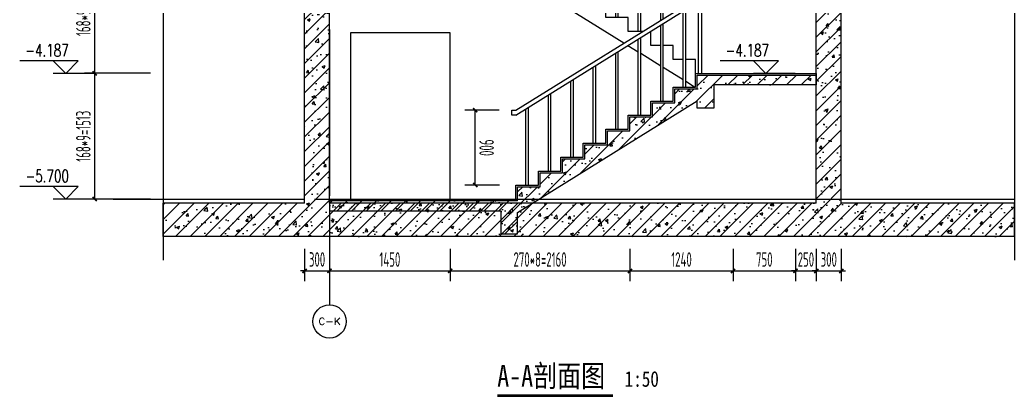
# Model space of a CAD drawing. Extents: x -473190 to 2138458, y -81875 to 2633646.
# Drawn here: x 1325494 to 1337454, y -65586 to -61045 of the extents above; entities that cross this region are included whole.
import ezdxf
from ezdxf.enums import TextEntityAlignment as Align

# ---------------------------------------------------------------- set-up
doc = ezdxf.new("R2010")
doc.units = 0
doc.header["$LTSCALE"] = 1000
doc.linetypes.add('DOTE', pattern=[2.42, 2, -0.2, 0.02, -0.2])
for name, color, linetype in [('AXIS', 3, 'Continuous'), ('AXIS_TEXT', 7, 'Continuous'), ('DIM_SYMB', 3, 'Continuous'), ('DOTE', 1, 'DOTE'), ('PUB_DIM', 3, 'Continuous'), ('PUB_HATCH', 8, 'Continuous'), ('PUB_TEXT', 7, 'Continuous'), ('RF-QT', 30, 'Continuous'), ('S_E_STAIR', 4, 'Continuous'), ('S_STAIR', 2, 'Continuous'), ('S_SURFACE', 6, 'Continuous')]:
    doc.layers.add(name, color=color, linetype=linetype)
doc.styles.add('_TCH_AXIS', font='COMPLEX', dxfattribs={"bigfont": 'GBCBIG'})
doc.styles.add('_TCH_DIM', font='SIMPLEX', dxfattribs={"bigfont": 'GBCBIG'})
doc.styles.add('_TCH_DIM_T3', font='tssdeng.shx', dxfattribs={"width": 0.564706, "bigfont": '@@@tssdchn.shx'})
doc.styles.add('COMPLEX', font='COMPLEX.shx', dxfattribs={"width": 0.65})
doc.styles.add('TYDG_01', font='', dxfattribs={"width": 0.8})
doc.styles.get('TYDG_01').set_extended_font_data('SimSun')
doc.dimstyles.new('_TCH_ARCH&&50', dxfattribs={"dimtxt": 175, "dimasz": 50, "dimexe": 125, "dimexo": 150, "dimgap": 50, "dimtad": 1, "dimdec": 0, "dimzin": 0, "dimdsep": 46, "dimtxsty": '_TCH_DIM_T3', "dimblk": 'ARCHTICK', "dimcen": 0.09, "dimclrt": 7, "dimazin": 2, "dimtfac": 1, "dimtdec": 0, "dimtix": 1, "dimtmove": 2, "dimatfit": 3, "dimfxl": 0, "dimtolj": 1, "dimtzin": 0, "dimarcsym": 0})
pattern_1 = [(45, (0, 0), (-88.388348, 88.388348), []), (50, (0, 0), (358.63009, -31.37607), [37.5, -412.5]), (355, (0, 0), (-69.37567, 376.09607), [30, -330]), (100.4514, (29.9, -2.6), (289.25469, 344.71977), [31.8701, -350.57106]), (46.1842, (0, 100), (533.62052, -82.7595), [56.25, -618.75]), (96.6356, (44.47, 93.1), (467.33135, 487.05894), [47.80514, -525.8565]), (351.1842, (0, 100), (467.33097, 487.0593), [45, -495]), (21, (50, 75), (298.453526, -201.309445), [37.5, -412.5]), (326, (50, 75), (121.65767, 362.57502), [30, -330]), (71.4514, (74.87, 58.22), (420.11131, 161.26525), [31.8701, -350.57106]), (37.5, (0, 0), (6.079928, 166.446927), [0, -326, 0, -335, 0, -331.25]), (7.5, (0, 0), (131.534769, 197.205856), [0, -191, 0, -318.5, 0, -126.25]), (327.5, (-111.5, 0), (266.911218, -11.277436), [0, -125, 0, -390, 0, -517.5]), (317.5, (-161.5, 0), (291.593085, 50.05249), [0, -162.5, 0, -259, 0, -367.5])]
pattern_2 = [(45, (-477544.96, -71625.69), (-88.388348, 88.388348), []), (50, (-477544.96, -71625.7), (358.63009, -31.376067), [37.5, -412.5]), (355, (-477544.96, -71625.7), (-69.37567, 376.09607), [30, -330]), (100.4514, (-477515.08, -71628.3), (289.25469, 344.71977), [31.870095, -350.571056]), (46.1842, (-477544.96, -71525.7), (533.62052, -82.75951), [56.25, -618.75]), (96.6356, (-477500.5, -71532.6), (467.33135, 487.05894), [47.80514, -525.8565]), (351.1842, (-477544.96, -71525.7), (467.33097, 487.0593), [45, -495]), (21, (-477494.96, -71550.7), (298.453526, -201.309445), [37.5, -412.5]), (326, (-477494.96, -71550.7), (121.657666, 362.57502), [30, -330]), (71.4514, (-477470.1, -71567.47), (420.111314, 161.26525), [31.870095, -350.571056]), (37.5, (-477544.96, -71625.69), (6.079928, 166.446927), [0, -326, 0, -335, 0, -331.25]), (7.5, (-477544.96, -71625.69), (131.534769, 197.205856), [0, -191, 0, -318.5, 0, -126.25]), (327.5, (-477656.46, -71625.69), (266.911218, -11.277436), [0, -125, 0, -390, 0, -517.5]), (317.5, (-477706.46, -71625.7), (291.593085, 50.05249), [0, -162.5, 0, -259, 0, -367.5])]

# ---------------------------------------------------------------- blocks, each defined once
blk = doc.blocks.new('5850LT2')
at = {"layer": 'PUB_HATCH'}
h = blk.add_hatch(dxfattribs=at)
h.set_pattern_fill('钢筋混凝土', color=256, scale=50, style=0)
h.set_pattern_definition(pattern_1)
h.paths.add_polyline_path([(1257907, 112285), (1255687, 112285), (1255687, 112165), (1257707, 112165), (1257707, 111885), (1257907, 111885)])
h = blk.add_hatch(dxfattribs=at)
h.set_pattern_fill('钢筋混凝土', color=256, scale=50, style=0)
h.set_pattern_definition(pattern_1)
h.paths.add_polyline_path([(1260107, 110772), (1261537, 110772), (1261537, 110652), (1260307, 110652), (1260307, 110372), (1260107, 110372)])
h = blk.add_hatch(dxfattribs=at)
h.set_pattern_fill('钢筋混凝土', color=256, scale=50, style=0)
h.set_pattern_definition(pattern_1)
h.paths.add_polyline_path([(1257947, 109259), (1257947, 109428), (1258217, 109428), (1258217, 109596), (1258487, 109596), (1258487, 109764), (1258757, 109764), (1258757, 109932), (1259027, 109932), (1259027, 110100), (1259297, 110100), (1259297, 110268), (1259567, 110268), (1259567, 110436), (1259837, 110436), (1259837, 110604), (1260107, 110604), (1260107, 110652), (1260107, 110463), (1257947, 109118)])
h = blk.add_hatch(dxfattribs=at)
h.set_pattern_fill('钢筋混凝土', color=256, scale=50, style=0)
h.set_pattern_definition(pattern_1)
h.paths.add_polyline_path([(1257947, 109259), (1255687, 109259), (1255687, 109139), (1257747, 109139), (1257747, 108859), (1257947, 108859)])
h = blk.add_hatch(dxfattribs=at)
h.set_pattern_fill('钢筋混凝土', color=256, scale=50, style=0)
h.set_pattern_definition(pattern_1)
h.paths.add_polyline_path([(1260107, 107747), (1261537, 107747), (1261537, 107627), (1260307, 107627), (1260307, 107347), (1260107, 107347)])
h = blk.add_hatch(dxfattribs=at)
h.set_pattern_fill('钢筋混凝土', color=256, scale=50, style=0)
h.set_pattern_definition(pattern_1)
h.paths.add_polyline_path([(1257947, 106234), (1257947, 106402), (1258217, 106402), (1258217, 106571), (1258487, 106571), (1258487, 106739), (1258757, 106739), (1258757, 106907), (1259027, 106907), (1259027, 107075), (1259297, 107075), (1259297, 107243), (1259567, 107243), (1259567, 107411), (1259837, 107411), (1259837, 107579), (1260107, 107579), (1260107, 107627), (1260107, 107438), (1257947, 106093)])
h = blk.add_hatch(dxfattribs=at)
h.set_pattern_fill('钢筋混凝土', color=256, scale=50, style=0)
h.set_pattern_definition(pattern_1)
h.paths.add_polyline_path([(1257947, 106234), (1255687, 106234), (1255687, 106114), (1257747, 106114), (1257747, 105834), (1257947, 105834)])
at = {"layer": 'S_E_STAIR'}
for p, q in [((1260087, 111860), (1257902, 113220)), ((1260087, 111800), (1257902, 113160)), ((1258047, 112137), (1258047, 113070)), ((1258077, 112137), (1258077, 113051)), ((1258317, 111968), (1258317, 112902)), ((1258347, 111968), (1258347, 112883)), ((1258587, 111800), (1258587, 112734)), ((1258617, 111800), (1258617, 112715)), ((1258857, 111632), (1258857, 112566)), ((1258887, 111632), (1258887, 112547)), ((1259127, 111464), (1259127, 112398)), ((1259157, 111464), (1259157, 112379)), ((1259397, 111296), (1259397, 112230)), ((1259427, 111296), (1259427, 112211)), ((1257927, 112137), (1257927, 112165)), ((1258197, 112137), (1257927, 112137)), ((1258197, 111968), (1258197, 112137)), ((1259225, 111155), (1257927, 111963)), ((1258467, 111968), (1258197, 111968)), ((1258467, 111800), (1258467, 111968)), ((1259667, 111431), (1259667, 112062)), ((1259697, 111449), (1259697, 112043)), ((1259937, 111599), (1259937, 111893)), ((1259967, 111617), (1259967, 111875)), ((1260087, 111860), (1260117, 111841)), ((1260157, 111841), (1260117, 111841)), ((1260117, 111841), (1260117, 111711)), ((1260157, 111711), (1260157, 111841)), ((1258737, 111800), (1258467, 111800)), ((1258737, 111632), (1258737, 111800)), ((1260087, 111800), (1260117, 111781)), ((1260087, 111692), (1260117, 111711)), ((1260117, 111711), (1260157, 111711)), ((1260117, 111711), (1260157, 111711)), ((1260157, 111711), (1260157, 111651)), ((1257927, 110348), (1260087, 111692)), ((1257927, 110288), (1260087, 111632)), ((1259007, 111632), (1258737, 111632)), ((1259007, 111464), (1259007, 111632)), ((1260087, 111632), (1260117, 111651)), ((1260157, 111651), (1260117, 111651)), ((1260117, 111651), (1260117, 110792)), ((1260157, 111651), (1260157, 110792)), ((1259937, 110624), (1259937, 111539)), ((1259967, 110624), (1259967, 111557)), ((1259277, 111464), (1259007, 111464)), ((1259277, 111296), (1259277, 111464)), ((1259667, 110456), (1259667, 111371)), ((1259697, 110456), (1259697, 111389)), ((1259451, 111296), (1259277, 111296)), ((1259547, 111128), (1259547, 111296)), ((1259397, 111048), (1259273, 111125)), ((1259397, 110288), (1259397, 111203)), ((1259427, 110288), (1259427, 111221)), ((1259667, 111128), (1259547, 111128)), ((1259817, 111128), (1259697, 111128)), ((1259817, 110960), (1259817, 111128)), ((1259127, 110120), (1259127, 111034)), ((1259157, 110120), (1259157, 111053)), ((1259667, 110880), (1259427, 111029)), ((1258887, 109952), (1258887, 110885)), ((1259937, 110960), (1259817, 110960)), ((1260087, 110960), (1259967, 110960)), ((1260087, 110792), (1260087, 110960)), ((1258857, 109952), (1258857, 110866)), ((1259937, 110712), (1259697, 110861)), ((1258587, 109784), (1258587, 110698)), ((1258617, 109784), (1258617, 110717)), ((1260087, 110618), (1259967, 110693)), ((1258317, 109616), (1258317, 110530)), ((1258347, 109616), (1258347, 110549)), ((1257857, 110269), (1257857, 110329)), ((1257857, 110329), (1257897, 110329)), ((1257927, 110348), (1257897, 110329)), ((1257927, 110288), (1257897, 110269)), ((1258047, 109448), (1258047, 110362)), ((1258077, 109448), (1258077, 110381)), ((1257897, 110269), (1257857, 110269)), ((1257857, 110138), (1257857, 110269)), ((1257857, 110269), (1257897, 110269)), ((1257897, 110269), (1257897, 110138)), ((1257927, 110179), (1257897, 110198)), ((1258047, 110105), (1257927, 110179)), ((1257897, 110138), (1257857, 110138)), ((1257857, 110138), (1257857, 109279)), ((1257927, 110119), (1257897, 110138)), ((1257897, 110138), (1257897, 109279)), ((1258047, 110045), (1257927, 110119)), ((1258317, 109937), (1258077, 110086)), ((1258317, 109877), (1258077, 110026)), ((1258563, 109784), (1258347, 109918)), ((1258467, 109783), (1258347, 109858)), ((1260087, 108775), (1258742, 109613)), ((1260087, 108835), (1258790, 109643)), ((1258587, 108775), (1258587, 109517)), ((1258617, 108775), (1258617, 109535)), ((1258857, 108607), (1258857, 109541)), ((1258887, 108607), (1258887, 109522)), ((1258317, 108943), (1258317, 109348)), ((1258347, 108943), (1258347, 109367)), ((1259127, 108439), (1259127, 109373)), ((1259157, 108439), (1259157, 109354)), ((1258077, 109111), (1258077, 109199)), ((1259397, 108271), (1259397, 109205)), ((1258197, 109111), (1257947, 109111)), ((1258047, 109111), (1258047, 109180)), ((1258197, 108943), (1258197, 109111)), ((1259427, 108271), (1259427, 109186)), ((1259667, 108406), (1259667, 109036)), ((1259697, 108424), (1259697, 109018)), ((1259225, 108130), (1257933, 108934)), ((1258467, 108943), (1258197, 108943)), ((1258467, 108775), (1258467, 108943)), ((1259937, 108574), (1259937, 108868)), ((1259967, 108592), (1259967, 108850)), ((1258737, 108775), (1258467, 108775)), ((1258737, 108607), (1258737, 108775)), ((1260087, 108835), (1260117, 108816)), ((1260087, 108775), (1260117, 108756)), ((1260157, 108816), (1260117, 108816)), ((1260117, 108816), (1260117, 108686)), ((1260157, 108686), (1260157, 108816)), ((1257927, 107322), (1260087, 108667)), ((1257927, 107262), (1260087, 108607)), ((1259007, 108607), (1258737, 108607)), ((1259007, 108439), (1259007, 108607)), ((1260087, 108667), (1260117, 108686)), ((1260087, 108607), (1260117, 108626)), ((1260117, 108686), (1260157, 108686)), ((1260117, 108686), (1260157, 108686)), ((1260157, 108626), (1260117, 108626)), ((1260117, 108626), (1260117, 107767)), ((1260157, 108686), (1260157, 108626)), ((1260157, 108626), (1260157, 107767)), ((1259937, 107599), (1259937, 108514)), ((1259967, 107599), (1259967, 108532)), ((1259277, 108439), (1259007, 108439)), ((1259277, 108271), (1259277, 108439)), ((1259697, 107431), (1259697, 108364)), ((1259451, 108271), (1259277, 108271)), ((1259547, 108103), (1259547, 108271)), ((1259667, 107431), (1259667, 108346)), ((1259397, 107263), (1259397, 108177)), ((1259427, 107263), (1259427, 108196)), ((1259127, 107095), (1259127, 108009)), ((1259157, 107095), (1259157, 108028)), ((1259397, 108023), (1259273, 108100)), ((1259667, 107855), (1259427, 108004)), ((1259667, 108103), (1259547, 108103)), ((1259817, 108103), (1259697, 108103)), ((1259817, 107935), (1259817, 108103)), ((1259937, 107935), (1259817, 107935)), ((1260087, 107935), (1259967, 107935)), ((1260087, 107767), (1260087, 107935)), ((1258857, 106927), (1258857, 107841)), ((1258887, 106927), (1258887, 107860)), ((1259937, 107687), (1259697, 107836)), ((1258587, 106759), (1258587, 107673)), ((1258617, 106759), (1258617, 107692)), ((1260087, 107593), (1259967, 107668)), ((1258347, 106591), (1258347, 107524)), ((1258317, 106591), (1258317, 107505)), ((1258047, 106422), (1258047, 107337)), ((1258077, 106422), (1258077, 107356))]:
    blk.add_line(p, q, dxfattribs=at)
for points in [[(1257852, 112405), (1257902, 112405), (1257902, 113405), (1257852, 113405), (1257852, 112405)], [(1257927, 112305), (1257827, 112305), (1257827, 112405), (1257927, 112405), (1257927, 112305)], [(1257927, 107262), (1257877, 107262), (1257877, 107322), (1257927, 107322)]]:
    blk.add_lwpolyline(points, dxfattribs=at)
at = {"layer": 'S_STAIR'}
for p, q in [((1257907, 112285), (1255687, 112285)), ((1255687, 112285), (1255687, 112165)), ((1257907, 111885), (1257907, 112285)), ((1255687, 112165), (1257707, 112165)), ((1257707, 112165), (1257707, 111885)), ((1257707, 111885), (1257907, 111885)), ((1260107, 110604), (1260107, 110772)), ((1260107, 110772), (1261537, 110772)), ((1261537, 110772), (1261537, 110652)), ((1261537, 110652), (1260307, 110652)), ((1260307, 110652), (1260307, 110372)), ((1259837, 110436), (1259837, 110604)), ((1259837, 110604), (1260107, 110604)), ((1257947, 109118), (1260107, 110463)), ((1259567, 110268), (1259567, 110436)), ((1259567, 110436), (1259837, 110436)), ((1260107, 110372), (1260107, 110463)), ((1260307, 110372), (1260107, 110372)), ((1259297, 110100), (1259297, 110268)), ((1259297, 110268), (1259567, 110268)), ((1259027, 109932), (1259027, 110100)), ((1259027, 110100), (1259297, 110100)), ((1258757, 109764), (1258757, 109932)), ((1258757, 109932), (1259027, 109932)), ((1258487, 109596), (1258487, 109764)), ((1258487, 109764), (1258757, 109764)), ((1258217, 109428), (1258217, 109596)), ((1258217, 109596), (1258487, 109596)), ((1257947, 109259), (1257947, 109428)), ((1257947, 109428), (1258217, 109428)), ((1257947, 109259), (1255687, 109259)), ((1255687, 109259), (1255687, 109139)), ((1255687, 109139), (1257747, 109139)), ((1257747, 109139), (1257747, 108859)), ((1257947, 108859), (1257947, 109118)), ((1257747, 108859), (1257947, 108859)), ((1260107, 107579), (1260107, 107747)), ((1260107, 107747), (1261537, 107747)), ((1261537, 107747), (1261537, 107627)), ((1259837, 107411), (1259837, 107579)), ((1259837, 107579), (1260107, 107579)), ((1261537, 107627), (1260307, 107627)), ((1260307, 107627), (1260307, 107347)), ((1257947, 106093), (1260107, 107438)), ((1259567, 107243), (1259567, 107411)), ((1259567, 107411), (1259837, 107411)), ((1260107, 107347), (1260107, 107438)), ((1260307, 107347), (1260107, 107347)), ((1259297, 107075), (1259297, 107243)), ((1259297, 107243), (1259567, 107243)), ((1259027, 106907), (1259027, 107075)), ((1259027, 107075), (1259297, 107075)), ((1258757, 106739), (1258757, 106907)), ((1258757, 106907), (1259027, 106907)), ((1258487, 106571), (1258487, 106739)), ((1258487, 106739), (1258757, 106739)), ((1258217, 106402), (1258217, 106571)), ((1258217, 106571), (1258487, 106571)), ((1257947, 106234), (1257947, 106402)), ((1257947, 106402), (1258217, 106402)), ((1257947, 106234), (1255687, 106234)), ((1255687, 106234), (1255687, 106114)), ((1255687, 106114), (1257747, 106114)), ((1257747, 106114), (1257747, 105834)), ((1257947, 105834), (1257947, 106093)), ((1257747, 105834), (1257947, 105834))]:
    blk.add_line(p, q, dxfattribs=at)
at = {"layer": 'S_SURFACE'}
for p, q in [((1257927, 112305), (1255687, 112305)), ((1255687, 112305), (1255687, 112285)), ((1257927, 111885), (1257927, 112305)), ((1257907, 111885), (1257927, 111885)), ((1260087, 110672), (1260087, 110792)), ((1260087, 110792), (1261537, 110792)), ((1261537, 110792), (1261537, 110772)), ((1260087, 110624), (1260087, 110672)), ((1260087, 110672), (1260087, 110672)), ((1259817, 110456), (1259817, 110624)), ((1259817, 110624), (1260087, 110624)), ((1259547, 110288), (1259547, 110456)), ((1259547, 110456), (1259817, 110456)), ((1259277, 110120), (1259277, 110288)), ((1259277, 110288), (1259547, 110288)), ((1259007, 109952), (1259007, 110120)), ((1259007, 110120), (1259277, 110120)), ((1258737, 109784), (1258737, 109952)), ((1258737, 109952), (1259007, 109952)), ((1258467, 109616), (1258467, 109784)), ((1258467, 109784), (1258737, 109784)), ((1258197, 109448), (1258197, 109616)), ((1258197, 109616), (1258467, 109616)), ((1257927, 109279), (1257927, 109448)), ((1257927, 109448), (1258197, 109448)), ((1255687, 109259), (1255687, 109279)), ((1255687, 109279), (1257927, 109279)), ((1257927, 109279), (1257927, 109279)), ((1260087, 107647), (1260087, 107767)), ((1260087, 107767), (1261537, 107767)), ((1261537, 107767), (1261537, 107747)), ((1260087, 107599), (1260087, 107647)), ((1260087, 107647), (1260087, 107647)), ((1259817, 107431), (1259817, 107599)), ((1259817, 107599), (1260087, 107599)), ((1259547, 107263), (1259547, 107431)), ((1259547, 107431), (1259817, 107431)), ((1259277, 107095), (1259277, 107263)), ((1259277, 107263), (1259547, 107263)), ((1259007, 106927), (1259007, 107095)), ((1259007, 107095), (1259277, 107095)), ((1258737, 106759), (1258737, 106927)), ((1258737, 106927), (1259007, 106927)), ((1258467, 106591), (1258467, 106759)), ((1258467, 106759), (1258737, 106759)), ((1258197, 106422), (1258197, 106591)), ((1258197, 106591), (1258467, 106591)), ((1257927, 106254), (1257927, 106422)), ((1257927, 106422), (1258197, 106422)), ((1255687, 106234), (1255687, 106254)), ((1255687, 106254), (1257927, 106254)), ((1257927, 106254), (1257927, 106254))]:
    blk.add_line(p, q, dxfattribs=at)
blk = doc.blocks.new('_ArchTick')
at = {"color": 0, "linetype": 'ByBlock', "const_width": 0.4}
blk.add_lwpolyline([(-0.5, -0.5), (0.5, 0.5)], dxfattribs=at)
blk = doc.blocks.new('*D2471')
at = {"layer": 'Defpoints', "color": 0, "transparency": 16777216}
for p in [(1330965, -62133), (1331405, -62133), (1331406, -63033)]:
    blk.add_point(p, dxfattribs=at)
at = {"layer": 'PUB_DIM', "color": 0, "lineweight": -2, "transparency": 16777216}
for p, q in [((1331255, -62133), (1330840, -62133)), ((1330966, -63033), (1330965, -62133)), ((1331256, -63033), (1330841, -63033))]:
    blk.add_line(p, q, dxfattribs=at)
at = {"layer": 'PUB_DIM', "color": 0, "lineweight": -2, "transparency": 16777216, "xscale": 50, "yscale": 50, "zscale": 50}
for p, rotation in [((1330965, -62133), 90.05237707317714), ((1330966, -63033), 270.0523770731771)]:
    blk.add_blockref('_ArchTick', p, dxfattribs=dict(at, rotation=rotation))
at = {"layer": 'PUB_DIM', "color": 7, "transparency": 16777216, "insert": (1331103, -62583), "char_height": 175, "attachment_point": 5, "rotation": 270.0524, "style": '_TCH_DIM_T3'}
blk.add_mtext('\\A1;900', dxfattribs=at)
blk = doc.blocks.new('*D2472')
at = {"layer": 'Defpoints', "color": 0, "transparency": 16777216}
for p in [(1335065, -63651), (1335365, -63651), (1335365, -64067)]:
    blk.add_point(p, dxfattribs=at)
at = {"layer": 'PUB_DIM', "color": 0, "lineweight": -2, "transparency": 16777216}
for p, q in [((1335065, -63801), (1335065, -64192)), ((1335365, -63801), (1335365, -64192)), ((1335065, -64067), (1335015, -64067)), ((1335065, -64067), (1335365, -64067)), ((1335365, -64067), (1335415, -64067))]:
    blk.add_line(p, q, dxfattribs=at)
at = {"layer": 'PUB_DIM', "color": 0, "lineweight": -2, "transparency": 16777216, "xscale": 50, "yscale": 50, "zscale": 50}
blk.add_blockref('_ArchTick', (1335065, -64067), dxfattribs=at)
at = {"layer": 'PUB_DIM', "color": 0, "lineweight": -2, "transparency": 16777216, "xscale": 50, "yscale": 50, "zscale": 50, "rotation": 180}
blk.add_blockref('_ArchTick', (1335365, -64067), dxfattribs=at)
at = {"layer": 'PUB_DIM', "color": 7, "transparency": 16777216, "insert": (1335215, -63929), "char_height": 175, "attachment_point": 5, "style": '_TCH_DIM_T3'}
blk.add_mtext('\\A1;300', dxfattribs=at)
blk = doc.blocks.new('*D2473')
at = {"layer": 'Defpoints', "color": 0, "transparency": 16777216}
for p in [(1334815, -63651), (1335065, -63651), (1335065, -64067)]:
    blk.add_point(p, dxfattribs=at)
at = {"layer": 'PUB_DIM', "color": 0, "lineweight": -2, "transparency": 16777216}
for p, q in [((1334815, -63801), (1334815, -64192)), ((1335065, -63801), (1335065, -64192)), ((1334815, -64067), (1334765, -64067)), ((1334815, -64067), (1335065, -64067)), ((1335065, -64067), (1335115, -64067))]:
    blk.add_line(p, q, dxfattribs=at)
at = {"layer": 'PUB_DIM', "color": 0, "lineweight": -2, "transparency": 16777216, "xscale": 50, "yscale": 50, "zscale": 50}
blk.add_blockref('_ArchTick', (1334815, -64067), dxfattribs=at)
at = {"layer": 'PUB_DIM', "color": 0, "lineweight": -2, "transparency": 16777216, "xscale": 50, "yscale": 50, "zscale": 50, "rotation": 180}
blk.add_blockref('_ArchTick', (1335065, -64067), dxfattribs=at)
at = {"layer": 'PUB_DIM', "color": 7, "transparency": 16777216, "insert": (1334940, -63929), "char_height": 175, "attachment_point": 5, "style": '_TCH_DIM_T3'}
blk.add_mtext('\\A1;250', dxfattribs=at)
blk = doc.blocks.new('*D2474')
at = {"layer": 'Defpoints', "color": 0, "transparency": 16777216}
for p in [(1334065, -63651), (1334815, -63651), (1334815, -64067)]:
    blk.add_point(p, dxfattribs=at)
at = {"layer": 'PUB_DIM', "color": 0, "lineweight": -2, "transparency": 16777216}
for p, q in [((1334065, -63801), (1334065, -64192)), ((1334815, -63801), (1334815, -64192)), ((1334065, -64067), (1334815, -64067))]:
    blk.add_line(p, q, dxfattribs=at)
at = {"layer": 'PUB_DIM', "color": 0, "lineweight": -2, "transparency": 16777216, "xscale": 50, "yscale": 50, "zscale": 50, "rotation": 180}
blk.add_blockref('_ArchTick', (1334065, -64067), dxfattribs=at)
at = {"layer": 'PUB_DIM', "color": 0, "lineweight": -2, "transparency": 16777216, "xscale": 50, "yscale": 50, "zscale": 50}
blk.add_blockref('_ArchTick', (1334815, -64067), dxfattribs=at)
at = {"layer": 'PUB_DIM', "color": 7, "transparency": 16777216, "insert": (1334440, -63929), "char_height": 175, "attachment_point": 5, "style": '_TCH_DIM_T3'}
blk.add_mtext('\\A1;750', dxfattribs=at)
blk = doc.blocks.new('*D2475')
at = {"layer": 'Defpoints', "color": 0, "transparency": 16777216}
for p in [(1332825, -63651), (1334065, -63651), (1334065, -64067)]:
    blk.add_point(p, dxfattribs=at)
at = {"layer": 'PUB_DIM', "color": 0, "lineweight": -2, "transparency": 16777216}
for p, q in [((1332825, -63801), (1332825, -64192)), ((1334065, -63801), (1334065, -64192)), ((1332825, -64067), (1334065, -64067))]:
    blk.add_line(p, q, dxfattribs=at)
at = {"layer": 'PUB_DIM', "color": 0, "lineweight": -2, "transparency": 16777216, "xscale": 50, "yscale": 50, "zscale": 50, "rotation": 180}
blk.add_blockref('_ArchTick', (1332825, -64067), dxfattribs=at)
at = {"layer": 'PUB_DIM', "color": 0, "lineweight": -2, "transparency": 16777216, "xscale": 50, "yscale": 50, "zscale": 50}
blk.add_blockref('_ArchTick', (1334065, -64067), dxfattribs=at)
at = {"layer": 'PUB_DIM', "color": 7, "transparency": 16777216, "insert": (1333445, -63929), "char_height": 175, "attachment_point": 5, "style": '_TCH_DIM_T3'}
blk.add_mtext('\\A1;1240', dxfattribs=at)
blk = doc.blocks.new('*D2476')
at = {"layer": 'Defpoints', "color": 0, "transparency": 16777216}
for p in [(1330665, -63651), (1332825, -63651), (1332825, -64067)]:
    blk.add_point(p, dxfattribs=at)
at = {"layer": 'PUB_DIM', "color": 0, "lineweight": -2, "transparency": 16777216}
for p, q in [((1330665, -63801), (1330665, -64192)), ((1332825, -63801), (1332825, -64192)), ((1330665, -64067), (1332825, -64067))]:
    blk.add_line(p, q, dxfattribs=at)
at = {"layer": 'PUB_DIM', "color": 0, "lineweight": -2, "transparency": 16777216, "xscale": 50, "yscale": 50, "zscale": 50, "rotation": 180}
blk.add_blockref('_ArchTick', (1330665, -64067), dxfattribs=at)
at = {"layer": 'PUB_DIM', "color": 0, "lineweight": -2, "transparency": 16777216, "xscale": 50, "yscale": 50, "zscale": 50}
blk.add_blockref('_ArchTick', (1332825, -64067), dxfattribs=at)
at = {"layer": 'PUB_DIM', "color": 7, "transparency": 16777216, "insert": (1331745, -63929), "char_height": 175, "attachment_point": 5, "style": '_TCH_DIM_T3'}
blk.add_mtext('\\A1;270*8=2160', dxfattribs=at)
blk = doc.blocks.new('*D2477')
at = {"layer": 'Defpoints', "color": 0, "transparency": 16777216}
for p in [(1329215, -63651), (1330665, -63651), (1330665, -64067)]:
    blk.add_point(p, dxfattribs=at)
at = {"layer": 'PUB_DIM', "color": 0, "lineweight": -2, "transparency": 16777216}
for p, q in [((1329215, -63801), (1329215, -64192)), ((1330665, -63801), (1330665, -64192)), ((1329215, -64067), (1330665, -64067))]:
    blk.add_line(p, q, dxfattribs=at)
at = {"layer": 'PUB_DIM', "color": 0, "lineweight": -2, "transparency": 16777216, "xscale": 50, "yscale": 50, "zscale": 50, "rotation": 180}
blk.add_blockref('_ArchTick', (1329215, -64067), dxfattribs=at)
at = {"layer": 'PUB_DIM', "color": 0, "lineweight": -2, "transparency": 16777216, "xscale": 50, "yscale": 50, "zscale": 50}
blk.add_blockref('_ArchTick', (1330665, -64067), dxfattribs=at)
at = {"layer": 'PUB_DIM', "color": 7, "transparency": 16777216, "insert": (1329940, -63929), "char_height": 175, "attachment_point": 5, "style": '_TCH_DIM_T3'}
blk.add_mtext('\\A1;1450', dxfattribs=at)
blk = doc.blocks.new('*D2478')
at = {"layer": 'Defpoints', "color": 0, "transparency": 16777216}
for p in [(1328915, -63651), (1329215, -63651), (1329215, -64067)]:
    blk.add_point(p, dxfattribs=at)
at = {"layer": 'PUB_DIM', "color": 0, "lineweight": -2, "transparency": 16777216}
for p, q in [((1328915, -63801), (1328915, -64192)), ((1329215, -63801), (1329215, -64192)), ((1328915, -64067), (1328865, -64067)), ((1328915, -64067), (1329215, -64067)), ((1329215, -64067), (1329265, -64067))]:
    blk.add_line(p, q, dxfattribs=at)
at = {"layer": 'PUB_DIM', "color": 0, "lineweight": -2, "transparency": 16777216, "xscale": 50, "yscale": 50, "zscale": 50}
blk.add_blockref('_ArchTick', (1328915, -64067), dxfattribs=at)
at = {"layer": 'PUB_DIM', "color": 0, "lineweight": -2, "transparency": 16777216, "xscale": 50, "yscale": 50, "zscale": 50, "rotation": 180}
blk.add_blockref('_ArchTick', (1329215, -64067), dxfattribs=at)
at = {"layer": 'PUB_DIM', "color": 7, "transparency": 16777216, "insert": (1329065, -63929), "char_height": 175, "attachment_point": 5, "style": '_TCH_DIM_T3'}
blk.add_mtext('\\A1;300', dxfattribs=at)
blk = doc.blocks.new('*D2479')
at = {"layer": 'AXIS', "color": 0, "lineweight": -2, "transparency": 16777216}
for p, q in [((1327065, -61688), (1326269, -61688)), ((1326394, -63201), (1326394, -61688)), ((1327065, -63201), (1326269, -63201))]:
    blk.add_line(p, q, dxfattribs=at)
at = {"layer": 'Defpoints', "color": 0, "transparency": 16777216}
for p in [(1326394, -61688), (1327215, -61688), (1327215, -63201)]:
    blk.add_point(p, dxfattribs=at)
at = {"layer": 'AXIS', "color": 0, "lineweight": -2, "transparency": 16777216, "xscale": 50, "yscale": 50, "zscale": 50}
for p, rotation in [((1326394, -61688), 90), ((1326394, -63201), 270)]:
    blk.add_blockref('_ArchTick', p, dxfattribs=dict(at, rotation=rotation))
at = {"layer": 'AXIS', "color": 7, "transparency": 16777216, "insert": (1326256, -62445), "char_height": 175, "attachment_point": 5, "rotation": 90, "style": '_TCH_DIM_T3'}
blk.add_mtext('\\A1;168*9=1513', dxfattribs=at)
blk = doc.blocks.new('*D2480')
at = {"layer": 'AXIS', "color": 0, "lineweight": -2, "transparency": 16777216}
for p, q in [((1327065, -60176), (1326269, -60176)), ((1326394, -61688), (1326394, -60176)), ((1327065, -61688), (1326269, -61688))]:
    blk.add_line(p, q, dxfattribs=at)
at = {"layer": 'Defpoints', "color": 0, "transparency": 16777216}
for p in [(1326394, -60176), (1327215, -60176), (1327215, -61688)]:
    blk.add_point(p, dxfattribs=at)
at = {"layer": 'AXIS', "color": 0, "lineweight": -2, "transparency": 16777216, "xscale": 50, "yscale": 50, "zscale": 50}
for p, rotation in [((1326394, -60176), 90), ((1326394, -61688), 270)]:
    blk.add_blockref('_ArchTick', p, dxfattribs=dict(at, rotation=rotation))
at = {"layer": 'AXIS', "color": 7, "transparency": 16777216, "insert": (1326256, -60932), "char_height": 175, "attachment_point": 5, "rotation": 90, "style": '_TCH_DIM_T3'}
blk.add_mtext('\\A1;168*9=1513', dxfattribs=at)
blk = doc.blocks.new('_AXISO')
blk.add_circle((0, 0), 0.5)
at = {"layer": 'AXIS_TEXT', "style": 'COMPLEX', "width": 1.041667}
blk.add_attdef('A', text='', height=0.56, dxfattribs=at).set_placement((-0.25, -0.28), (0.25, -0.28), align=Align.FIT)

msp = doc.modelspace()

# ---------------------------------------------------------------- hatches: boundary and pattern name
at = {"layer": 'PUB_HATCH'}
h = msp.add_hatch(dxfattribs=at)
h.set_pattern_fill('钢筋混凝土', color=256, scale=50, style=0)
h.set_pattern_definition(pattern_2)
h.paths.add_polyline_path([(1335215.2, -63384.3), (1335365.2, -63251), (1335365.2, -57201), (1335065.2, -57201), (1335065.2, -63251)])
h = msp.add_hatch(dxfattribs=at)
h.set_pattern_fill('钢筋混凝土', color=256, scale=50, style=0)
h.set_pattern_definition(pattern_2)
h.paths.add_polyline_path([(1329065.2, -63384.3), (1329215.2, -63251), (1329215.2, -59301), (1329015.2, -59401), (1328915.2, -59601), (1328915.2, -63251)])
h = msp.add_hatch(dxfattribs=at)
h.set_pattern_fill('钢筋混凝土', color=256, scale=50, style=0)
h.set_pattern_definition(pattern_2)
h.paths.add_polyline_path([(1329065.2, -63384.3), (1328915.2, -63251), (1327215, -63251), (1327215, -63651), (1329065.2, -63651)])
h = msp.add_hatch(dxfattribs=at)
h.set_pattern_fill('钢筋混凝土', color=256, scale=50, style=0)
h.set_pattern_definition(pattern_2)
h.paths.add_polyline_path([(1335215.2, -63384.3), (1335065.2, -63251), (1329215.2, -63251), (1329065.2, -63384.3), (1329065.2, -63651), (1335215.2, -63651)])
h = msp.add_hatch(dxfattribs=at)
h.set_pattern_fill('钢筋混凝土', color=256, scale=50, style=0)
h.set_pattern_definition(pattern_2)
h.paths.add_polyline_path([(1337446.3, -63251), (1335365.2, -63251), (1335215.2, -63384.3), (1335215.2, -63651), (1337446.3, -63651)])

# ---------------------------------------------------------------- linework, layer by layer
msp.add_lwpolyline([(1329915.2, -63201), (1330665.2, -63201), (1330665.2, -61201), (1329465.2, -61201), (1329465.2, -63201)])
at = {"layer": 'AXIS'}
msp.add_line((1329215.2, -63201), (1329215.2, -64474.8), dxfattribs=at)
at = {"layer": 'DIM_SYMB'}
for points in [[(1337446.3, -56323.4), (1337446.3, -60074.7), (1337551.3, -60112.9), (1337341.3, -60149.9), (1337446.3, -60187.2), (1337446.3, -63938.5)], [(1327215, -56424.3), (1327215, -60125.1), (1327320, -60163.3), (1327110, -60200.4), (1327215, -60237.6), (1327215, -63938.5)]]:
    msp.add_lwpolyline(points, dxfattribs=at)
at = {"layer": 'DIM_SYMB', "lineweight": -3, "const_width": 35}
msp.add_lwpolyline([(1331230.3, -65568.5), (1332622.3, -65568.5)], dxfattribs=at)
at = {"layer": 'DOTE'}
msp.add_line((1329215.2, -56321.1), (1329215.2, -63201), dxfattribs=at)
at = {"layer": 'DOTE', "linetype": 'DOTE'}
msp.add_line((1326615.6, -63201), (1337446.3, -63201), dxfattribs=at)
at = {"layer": 'PUB_DIM'}
for p, q in [((1326194, -61538.4), (1325494, -61538.4)), ((1326044, -61688.4), (1325894, -61538.4)), ((1326044, -61688.4), (1326194, -61538.4)), ((1334610.3, -61538.4), (1333910.3, -61538.4)), ((1334460.3, -61688.4), (1334310.3, -61538.4)), ((1334460.3, -61688.4), (1334610.3, -61538.4)), ((1326394, -61688.4), (1325894, -61688.4)), ((1334810.3, -61688.4), (1334310.3, -61688.4)), ((1326194, -63051), (1325494, -63051)), ((1326044, -63201), (1325894, -63051)), ((1326044, -63201), (1326194, -63051)), ((1326394, -63201), (1325894, -63201))]:
    msp.add_line(p, q, dxfattribs=at)
at = {"layer": 'RF-QT'}
for p, q in [((1335065.2, -63251), (1335065.2, -57201)), ((1335365.2, -63251), (1335365.2, -57201)), ((1329215.2, -63251), (1329215.2, -59301)), ((1328915.2, -63251), (1328915.2, -59601)), ((1328915.2, -63251), (1327215, -63251)), ((1327215, -63651), (1327215, -63251)), ((1335065.2, -63251), (1329215.2, -63251)), ((1337446.3, -63251), (1335365.2, -63251)), ((1337446.3, -63651), (1337446.3, -63251)), ((1329065.2, -63651), (1327215, -63651)), ((1335215.2, -63651), (1329065.2, -63651)), ((1337446.3, -63651), (1335215.2, -63651))]:
    msp.add_line(p, q, dxfattribs=at)
at = {"layer": 'S_SURFACE', "color": 0}
msp.add_line((1329215.2, -63201), (1334865.2, -63201), dxfattribs=at)
for points in [[(1327215, -63201), (1328915.2, -63201)], [(1334985.2, -63201), (1337446.3, -63201)]]:
    msp.add_lwpolyline(points, dxfattribs=at)

# ---------------------------------------------------------------- block references
msp.add_blockref('5850LT2', (73528, -169455.4))
at = {"layer": 'AXIS'}
ref = msp.add_blockref('_AXISO', (1329215.2, -64674.8), dxfattribs=dict(at, xscale=400, yscale=400, zscale=400))
ref.add_attrib('A', 'C-K', dxfattribs={"layer": 'AXIS_TEXT', "height": 84.9, "style": '_TCH_AXIS'}).set_placement((1329081.8, -64717.3), (1329348.6, -64717.3), align=Align.FIT)

# ---------------------------------------------------------------- texts
at = {"layer": 'PUB_TEXT'}
for s, height, style, width, p in [('-4.187', 148.75, '_TCH_DIM', 0.705882, (1325558.5, -61485.9)), ('-4.187', 148.75, '_TCH_DIM', 0.705882, (1333974.8, -61485.9)), ('-5.700', 148.75, '_TCH_DIM', 0.705882, (1325561.5, -62998.5)), ('A-A剖面图', 264.35, 'TYDG_01', 0.8, (1331230.3, -65461.6)), ('1:50', 188.82, 'TYDG_01', 0.8, (1332762.3, -65461.6))]:
    msp.add_text(s, height=height, dxfattribs=dict(at, style=style, width=width)).set_placement(p)

# ---------------------------------------------------------------- dimensions: what is measured, and where the dimension line sits
at = {"layer": 'AXIS'}
for base, p1, p2, picture, middle in [((1326394, -60175.9), (1327215, -61688.4), (1327215, -60175.9), '*D2480', (1326256.5, -60932.2)), ((1326394, -61688.4), (1327215, -63201), (1327215, -61688.4), '*D2479', (1326256.5, -62444.7))]:
    dim = msp.add_linear_dim(base=base, p1=p1, p2=p2, angle=90, text='168*9=1513', dimstyle='_TCH_ARCH&&50', override={"dimgap": 0}, dxfattribs=at)
    dim.commit()
    dim.dimension.update_dxf_attribs({"geometry": picture, "text_midpoint": middle, "dimtype": 129, "text_rotation": 90})
at = {"layer": 'PUB_DIM'}
for p1, p2, distance, picture, middle in [((1331406, -63032.9), (1331405.2, -62132.9), 440.2, '*D2471', (1331102.9, -62583.2)), ((1328915.2, -63651), (1329215.2, -63651), -416, '*D2478', (1329065.2, -63929.5)), ((1329215.2, -63651), (1330665.2, -63651), -416, '*D2477', (1329940.2, -63929.5)), ((1332825.2, -63651), (1334065.2, -63651), -416, '*D2475', (1333445.2, -63929.5)), ((1334065.2, -63651), (1334815.2, -63651), -416, '*D2474', (1334440.2, -63929.5)), ((1334815.2, -63651), (1335065.2, -63651), -416, '*D2473', (1334940.2, -63929.5)), ((1335065.2, -63651), (1335365.2, -63651), -416, '*D2472', (1335215.2, -63929.5))]:
    dim = msp.add_aligned_dim(p1=p1, p2=p2, distance=distance, dimstyle='_TCH_ARCH&&50', dxfattribs=at)
    dim.commit()
    dim.dimension.update_dxf_attribs({"geometry": picture, "text_midpoint": middle})
dim = msp.add_aligned_dim(p1=(1330665.2, -63651), p2=(1332825.2, -63651), distance=-416, text='270*8=2160', dimstyle='_TCH_ARCH&&50', dxfattribs=at)
dim.commit()
dim.dimension.update_dxf_attribs({"geometry": '*D2476', "text_midpoint": (1331745.2, -63929.5)})

doc.saveas('drawing.dxf')
